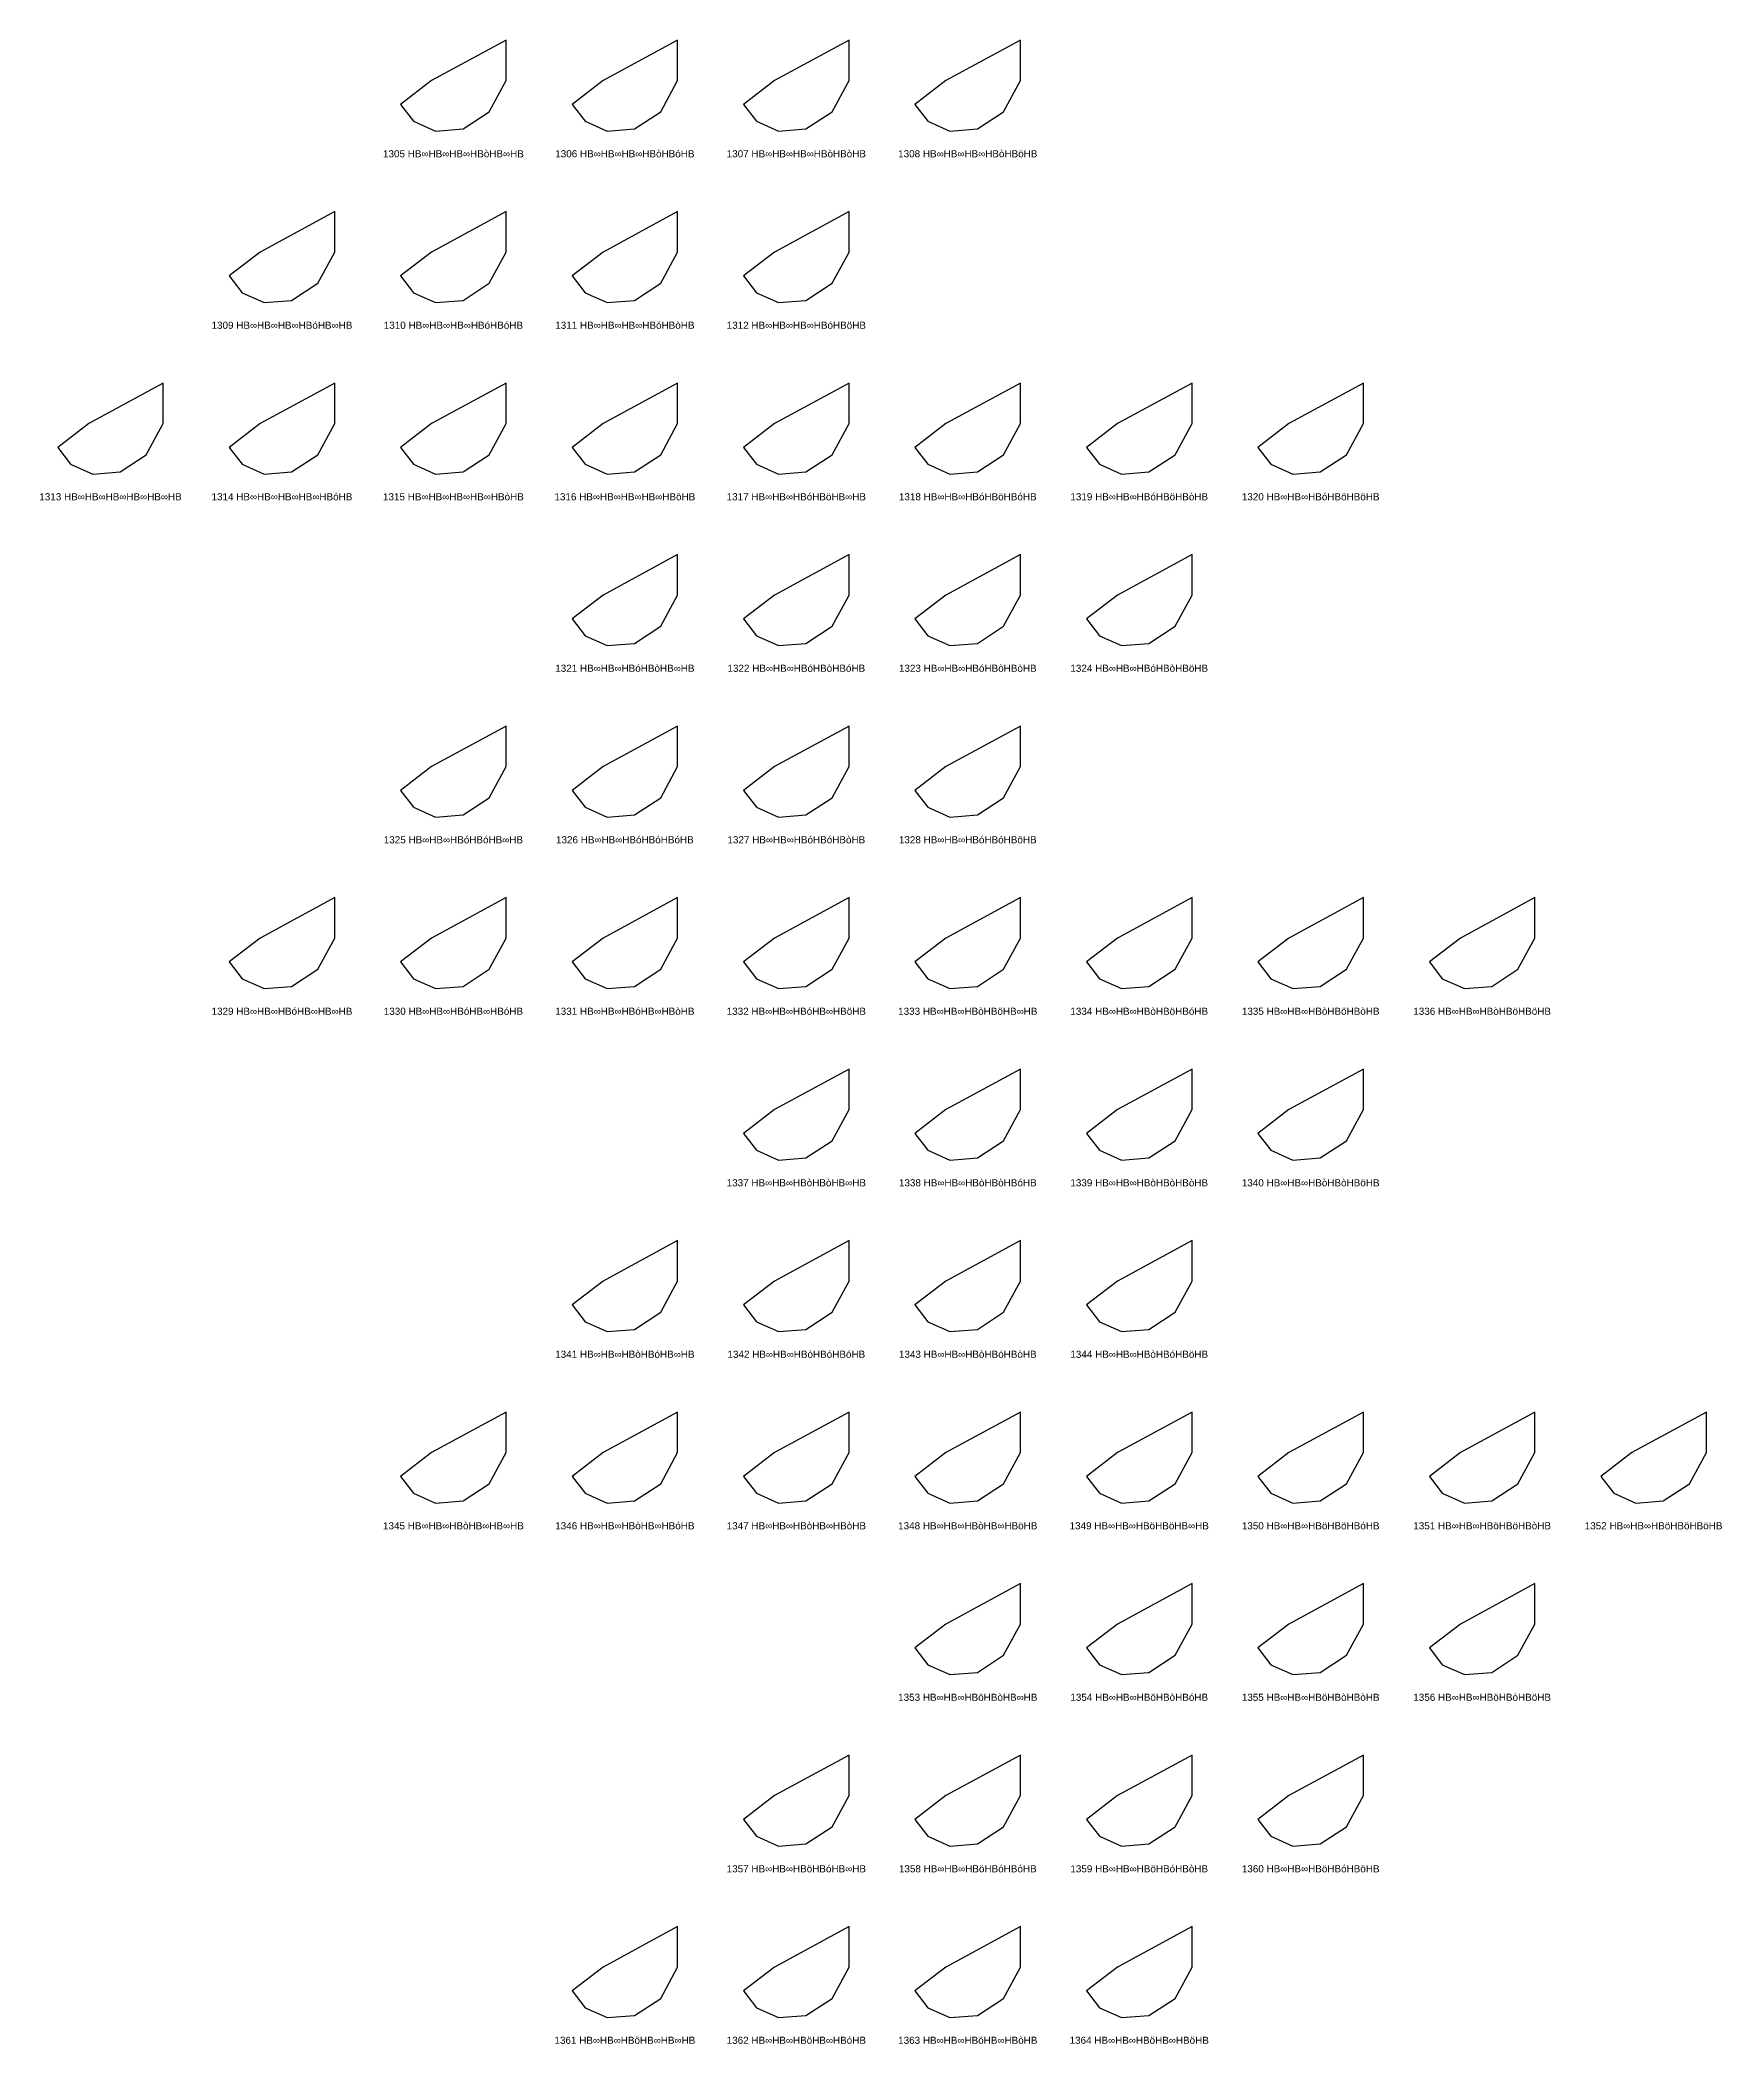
# Model space of a CAD drawing. Header units: millimetres. Extents: x 122552 to 1654769, y -10280102 to 62068.
# Drawn here: x 1313536 to 1574943, y -10269197 to -9957832 of the extents above; entities that cross this region are included whole.
import ezdxf
from ezdxf.enums import TextEntityAlignment as Align

# ---------------------------------------------------------------- set-up
doc = ezdxf.new("R2010")
doc.units = ezdxf.units.MM
doc.styles.add('Arial', font='arial_0.ttf')

msp = doc.modelspace()

# ---------------------------------------------------------------- linework, layer by layer
for points in [[(1385983, -9957832), (1374396, -9964120), (1369578, -9967825), (1371589, -9970439), (1375018, -9971963), (1379274, -9971625), (1383347, -9968978), (1385983, -9964120)], [(1412632, -9957832), (1401045, -9964120), (1396227, -9967825), (1398237, -9970439), (1401667, -9971963), (1405923, -9971625), (1409996, -9968978), (1412632, -9964120)], [(1439281, -9957832), (1427693, -9964120), (1422876, -9967825), (1424886, -9970439), (1428315, -9971963), (1432571, -9971625), (1436644, -9968978), (1439281, -9964120)], [(1465929, -9957832), (1454342, -9964120), (1449524, -9967825), (1451535, -9970439), (1454964, -9971963), (1459220, -9971625), (1463293, -9968978), (1465929, -9964120)], [(1359335, -9984481), (1347747, -9990769), (1342930, -9994474), (1344940, -9997088), (1348369, -9998612), (1352625, -9998274), (1356698, -9995627), (1359335, -9990769)], [(1385983, -9984481), (1374396, -9990769), (1369578, -9994474), (1371589, -9997088), (1375018, -9998612), (1379274, -9998274), (1383347, -9995627), (1385983, -9990769)], [(1412632, -9984481), (1401045, -9990769), (1396227, -9994474), (1398237, -9997088), (1401667, -9998612), (1405923, -9998274), (1409996, -9995627), (1412632, -9990769)], [(1439281, -9984481), (1427693, -9990769), (1422876, -9994474), (1424886, -9997088), (1428315, -9998612), (1432571, -9998274), (1436644, -9995627), (1439281, -9990769)], [(1332686, -10011129), (1321099, -10017418), (1316281, -10021122), (1318291, -10023737), (1321721, -10025260), (1325977, -10024923), (1330050, -10022275), (1332686, -10017418)], [(1359335, -10011129), (1347747, -10017418), (1342930, -10021122), (1344940, -10023737), (1348369, -10025260), (1352625, -10024923), (1356698, -10022275), (1359335, -10017418)], [(1385983, -10011129), (1374396, -10017418), (1369578, -10021122), (1371589, -10023737), (1375018, -10025260), (1379274, -10024923), (1383347, -10022275), (1385983, -10017418)], [(1412632, -10011129), (1401045, -10017418), (1396227, -10021122), (1398237, -10023737), (1401667, -10025260), (1405923, -10024923), (1409996, -10022275), (1412632, -10017418)], [(1439281, -10011129), (1427693, -10017418), (1422876, -10021122), (1424886, -10023737), (1428315, -10025260), (1432571, -10024923), (1436644, -10022275), (1439281, -10017418)], [(1465929, -10011129), (1454342, -10017418), (1449524, -10021122), (1451535, -10023737), (1454964, -10025260), (1459220, -10024923), (1463293, -10022275), (1465929, -10017418)], [(1492578, -10011129), (1480991, -10017418), (1476173, -10021122), (1478183, -10023737), (1481613, -10025260), (1485869, -10024923), (1489942, -10022275), (1492578, -10017418)], [(1519227, -10011129), (1507639, -10017418), (1502822, -10021122), (1504832, -10023737), (1508261, -10025260), (1512517, -10024923), (1516590, -10022275), (1519227, -10017418)], [(1412632, -10037778), (1401045, -10044066), (1396227, -10047771), (1398237, -10050385), (1401667, -10051909), (1405923, -10051571), (1409996, -10048924), (1412632, -10044066)], [(1439281, -10037778), (1427693, -10044066), (1422876, -10047771), (1424886, -10050385), (1428315, -10051909), (1432571, -10051571), (1436644, -10048924), (1439281, -10044066)], [(1465929, -10037778), (1454342, -10044066), (1449524, -10047771), (1451535, -10050385), (1454964, -10051909), (1459220, -10051571), (1463293, -10048924), (1465929, -10044066)], [(1492578, -10037778), (1480991, -10044066), (1476173, -10047771), (1478183, -10050385), (1481613, -10051909), (1485869, -10051571), (1489942, -10048924), (1492578, -10044066)], [(1385983, -10064427), (1374396, -10070715), (1369578, -10074420), (1371589, -10077034), (1375018, -10078558), (1379274, -10078220), (1383347, -10075573), (1385983, -10070715)], [(1412632, -10064427), (1401045, -10070715), (1396227, -10074420), (1398237, -10077034), (1401667, -10078558), (1405923, -10078220), (1409996, -10075573), (1412632, -10070715)], [(1439281, -10064427), (1427693, -10070715), (1422876, -10074420), (1424886, -10077034), (1428315, -10078558), (1432571, -10078220), (1436644, -10075573), (1439281, -10070715)], [(1465929, -10064427), (1454342, -10070715), (1449524, -10074420), (1451535, -10077034), (1454964, -10078558), (1459220, -10078220), (1463293, -10075573), (1465929, -10070715)], [(1359335, -10091075), (1347747, -10097364), (1342930, -10101068), (1344940, -10103683), (1348369, -10105206), (1352625, -10104869), (1356698, -10102221), (1359335, -10097364)], [(1385983, -10091075), (1374396, -10097364), (1369578, -10101068), (1371589, -10103683), (1375018, -10105206), (1379274, -10104869), (1383347, -10102221), (1385983, -10097364)], [(1412632, -10091075), (1401045, -10097364), (1396227, -10101068), (1398237, -10103683), (1401667, -10105206), (1405923, -10104869), (1409996, -10102221), (1412632, -10097364)], [(1439281, -10091075), (1427693, -10097364), (1422876, -10101068), (1424886, -10103683), (1428315, -10105206), (1432571, -10104869), (1436644, -10102221), (1439281, -10097364)], [(1465929, -10091075), (1454342, -10097364), (1449524, -10101068), (1451535, -10103683), (1454964, -10105206), (1459220, -10104869), (1463293, -10102221), (1465929, -10097364)], [(1492578, -10091075), (1480991, -10097364), (1476173, -10101068), (1478183, -10103683), (1481613, -10105206), (1485869, -10104869), (1489942, -10102221), (1492578, -10097364)], [(1519227, -10091075), (1507639, -10097364), (1502822, -10101068), (1504832, -10103683), (1508261, -10105206), (1512517, -10104869), (1516590, -10102221), (1519227, -10097364)], [(1545875, -10091075), (1534288, -10097364), (1529470, -10101068), (1531481, -10103683), (1534910, -10105206), (1539166, -10104869), (1543239, -10102221), (1545875, -10097364)], [(1439281, -10117724), (1427693, -10124012), (1422876, -10127717), (1424886, -10130331), (1428315, -10131855), (1432571, -10131517), (1436644, -10128870), (1439281, -10124012)], [(1465929, -10117724), (1454342, -10124012), (1449524, -10127717), (1451535, -10130331), (1454964, -10131855), (1459220, -10131517), (1463293, -10128870), (1465929, -10124012)], [(1492578, -10117724), (1480991, -10124012), (1476173, -10127717), (1478183, -10130331), (1481613, -10131855), (1485869, -10131517), (1489942, -10128870), (1492578, -10124012)], [(1519227, -10117724), (1507639, -10124012), (1502822, -10127717), (1504832, -10130331), (1508261, -10131855), (1512517, -10131517), (1516590, -10128870), (1519227, -10124012)], [(1412632, -10144373), (1401045, -10150661), (1396227, -10154366), (1398237, -10156980), (1401667, -10158504), (1405923, -10158166), (1409996, -10155519), (1412632, -10150661)], [(1439281, -10144373), (1427693, -10150661), (1422876, -10154366), (1424886, -10156980), (1428315, -10158504), (1432571, -10158166), (1436644, -10155519), (1439281, -10150661)], [(1465929, -10144373), (1454342, -10150661), (1449524, -10154366), (1451535, -10156980), (1454964, -10158504), (1459220, -10158166), (1463293, -10155519), (1465929, -10150661)], [(1492578, -10144373), (1480991, -10150661), (1476173, -10154366), (1478183, -10156980), (1481613, -10158504), (1485869, -10158166), (1489942, -10155519), (1492578, -10150661)], [(1385983, -10171021), (1374396, -10177310), (1369578, -10181014), (1371589, -10183629), (1375018, -10185152), (1379274, -10184815), (1383347, -10182167), (1385983, -10177310)], [(1412632, -10171021), (1401045, -10177310), (1396227, -10181014), (1398237, -10183629), (1401667, -10185152), (1405923, -10184815), (1409996, -10182167), (1412632, -10177310)], [(1439281, -10171021), (1427693, -10177310), (1422876, -10181014), (1424886, -10183629), (1428315, -10185152), (1432571, -10184815), (1436644, -10182167), (1439281, -10177310)], [(1465929, -10171021), (1454342, -10177310), (1449524, -10181014), (1451535, -10183629), (1454964, -10185152), (1459220, -10184815), (1463293, -10182167), (1465929, -10177310)], [(1492578, -10171021), (1480991, -10177310), (1476173, -10181014), (1478183, -10183629), (1481613, -10185152), (1485869, -10184815), (1489942, -10182167), (1492578, -10177310)], [(1519227, -10171021), (1507639, -10177310), (1502822, -10181014), (1504832, -10183629), (1508261, -10185152), (1512517, -10184815), (1516590, -10182167), (1519227, -10177310)], [(1545875, -10171021), (1534288, -10177310), (1529470, -10181014), (1531481, -10183629), (1534910, -10185152), (1539166, -10184815), (1543239, -10182167), (1545875, -10177310)], [(1572524, -10171021), (1560937, -10177310), (1556119, -10181014), (1558129, -10183629), (1561559, -10185152), (1565815, -10184815), (1569888, -10182167), (1572524, -10177310)], [(1465929, -10197670), (1454342, -10203958), (1449524, -10207663), (1451535, -10210277), (1454964, -10211801), (1459220, -10211463), (1463293, -10208816), (1465929, -10203958)], [(1492578, -10197670), (1480991, -10203958), (1476173, -10207663), (1478183, -10210277), (1481613, -10211801), (1485869, -10211463), (1489942, -10208816), (1492578, -10203958)], [(1519227, -10197670), (1507639, -10203958), (1502822, -10207663), (1504832, -10210277), (1508261, -10211801), (1512517, -10211463), (1516590, -10208816), (1519227, -10203958)], [(1545875, -10197670), (1534288, -10203958), (1529470, -10207663), (1531481, -10210277), (1534910, -10211801), (1539166, -10211463), (1543239, -10208816), (1545875, -10203958)], [(1439281, -10224319), (1427693, -10230607), (1422876, -10234312), (1424886, -10236926), (1428315, -10238450), (1432571, -10238112), (1436644, -10235465), (1439281, -10230607)], [(1465929, -10224319), (1454342, -10230607), (1449524, -10234312), (1451535, -10236926), (1454964, -10238450), (1459220, -10238112), (1463293, -10235465), (1465929, -10230607)], [(1492578, -10224319), (1480991, -10230607), (1476173, -10234312), (1478183, -10236926), (1481613, -10238450), (1485869, -10238112), (1489942, -10235465), (1492578, -10230607)], [(1519227, -10224319), (1507639, -10230607), (1502822, -10234312), (1504832, -10236926), (1508261, -10238450), (1512517, -10238112), (1516590, -10235465), (1519227, -10230607)], [(1412632, -10250967), (1401045, -10257256), (1396227, -10260960), (1398237, -10263575), (1401667, -10265098), (1405923, -10264761), (1409996, -10262113), (1412632, -10257256)], [(1439281, -10250967), (1427693, -10257256), (1422876, -10260960), (1424886, -10263575), (1428315, -10265098), (1432571, -10264761), (1436644, -10262113), (1439281, -10257256)], [(1465929, -10250967), (1454342, -10257256), (1449524, -10260960), (1451535, -10263575), (1454964, -10265098), (1459220, -10264761), (1463293, -10262113), (1465929, -10257256)], [(1492578, -10250967), (1480991, -10257256), (1476173, -10260960), (1478183, -10263575), (1481613, -10265098), (1485869, -10264761), (1489942, -10262113), (1492578, -10257256)]]:
    msp.add_lwpolyline(points, close=True)

# ---------------------------------------------------------------- texts
at = {"style": 'Arial'}
for s, p in [('1305 HB∞HB∞HB∞HBòHB∞HB', (1377781, -9975496)), ('1306 HB∞HB∞HB∞HBòHBóHB', (1404429, -9975496)), ('1307 HB∞HB∞HB∞HBòHBòHB', (1431078, -9975496)), ('1308 HB∞HB∞HB∞HBòHBöHB', (1457727, -9975496)), ('1309 HB∞HB∞HB∞HBóHB∞HB', (1351132, -10002144)), ('1310 HB∞HB∞HB∞HBóHBóHB', (1377781, -10002144)), ('1311 HB∞HB∞HB∞HBóHBòHB', (1404429, -10002144)), ('1312 HB∞HB∞HB∞HBóHBöHB', (1431078, -10002144)), ('1313 HB∞HB∞HB∞HB∞HB∞HB', (1324483, -10028793)), ('1314 HB∞HB∞HB∞HB∞HBóHB', (1351132, -10028793)), ('1315 HB∞HB∞HB∞HB∞HBòHB', (1377781, -10028793)), ('1316 HB∞HB∞HB∞HB∞HBöHB', (1404429, -10028793)), ('1317 HB∞HB∞HBóHBöHB∞HB', (1431078, -10028793)), ('1318 HB∞HB∞HBóHBöHBóHB', (1457727, -10028793)), ('1319 HB∞HB∞HBóHBöHBòHB', (1484375, -10028793)), ('1320 HB∞HB∞HBóHBöHBöHB', (1511024, -10028793)), ('1321 HB∞HB∞HBóHBòHB∞HB', (1404429, -10055442)), ('1322 HB∞HB∞HBóHBòHBóHB', (1431078, -10055442)), ('1323 HB∞HB∞HBóHBòHBòHB', (1457727, -10055442)), ('1324 HB∞HB∞HBóHBòHBöHB', (1484375, -10055442)), ('1325 HB∞HB∞HBóHBóHB∞HB', (1377781, -10082090)), ('1326 HB∞HB∞HBóHBóHBóHB', (1404429, -10082090)), ('1327 HB∞HB∞HBóHBóHBòHB', (1431078, -10082090)), ('1328 HB∞HB∞HBóHBóHBöHB', (1457727, -10082090)), ('1329 HB∞HB∞HBóHB∞HB∞HB', (1351132, -10108739)), ('1330 HB∞HB∞HBóHB∞HBóHB', (1377781, -10108739)), ('1331 HB∞HB∞HBóHB∞HBòHB', (1404429, -10108739)), ('1332 HB∞HB∞HBóHB∞HBöHB', (1431078, -10108739)), ('1333 HB∞HB∞HBòHBöHB∞HB', (1457727, -10108739)), ('1334 HB∞HB∞HBòHBöHBóHB', (1484375, -10108739)), ('1335 HB∞HB∞HBòHBöHBòHB', (1511024, -10108739)), ('1336 HB∞HB∞HBòHBöHBöHB', (1537673, -10108739)), ('1337 HB∞HB∞HBòHBòHB∞HB', (1431078, -10135388)), ('1338 HB∞HB∞HBòHBòHBóHB', (1457727, -10135388)), ('1339 HB∞HB∞HBòHBòHBòHB', (1484375, -10135388)), ('1340 HB∞HB∞HBòHBòHBöHB', (1511024, -10135388)), ('1341 HB∞HB∞HBòHBóHB∞HB', (1404429, -10162036)), ('1342 HB∞HB∞HBòHBóHBóHB', (1431078, -10162036)), ('1343 HB∞HB∞HBòHBóHBòHB', (1457727, -10162036)), ('1344 HB∞HB∞HBòHBóHBöHB', (1484375, -10162036)), ('1345 HB∞HB∞HBòHB∞HB∞HB', (1377781, -10188685)), ('1346 HB∞HB∞HBòHB∞HBóHB', (1404429, -10188685)), ('1347 HB∞HB∞HBòHB∞HBòHB', (1431078, -10188685)), ('1348 HB∞HB∞HBòHB∞HBöHB', (1457727, -10188685)), ('1349 HB∞HB∞HBöHBöHB∞HB', (1484375, -10188685)), ('1350 HB∞HB∞HBöHBöHBóHB', (1511024, -10188685)), ('1351 HB∞HB∞HBöHBöHBòHB', (1537673, -10188685)), ('1352 HB∞HB∞HBöHBöHBöHB', (1564321, -10188685)), ('1353 HB∞HB∞HBöHBòHB∞HB', (1457727, -10215334)), ('1354 HB∞HB∞HBöHBòHBóHB', (1484375, -10215334)), ('1355 HB∞HB∞HBöHBòHBòHB', (1511024, -10215334)), ('1356 HB∞HB∞HBöHBòHBöHB', (1537673, -10215334)), ('1357 HB∞HB∞HBöHBóHB∞HB', (1431078, -10241982)), ('1358 HB∞HB∞HBöHBóHBóHB', (1457727, -10241982)), ('1359 HB∞HB∞HBöHBóHBòHB', (1484375, -10241982)), ('1360 HB∞HB∞HBöHBóHBöHB', (1511024, -10241982)), ('1361 HB∞HB∞HBöHB∞HB∞HB', (1404429, -10268631)), ('1362 HB∞HB∞HBöHB∞HBóHB', (1431078, -10268631)), ('1363 HB∞HB∞HBöHB∞HBòHB', (1457727, -10268631)), ('1364 HB∞HB∞HBöHB∞HBöHB', (1484375, -10268631))]:
    msp.add_text(s, height=1100, dxfattribs=at).set_placement(p, align=Align.MIDDLE_CENTER)

doc.saveas('drawing.dxf')
